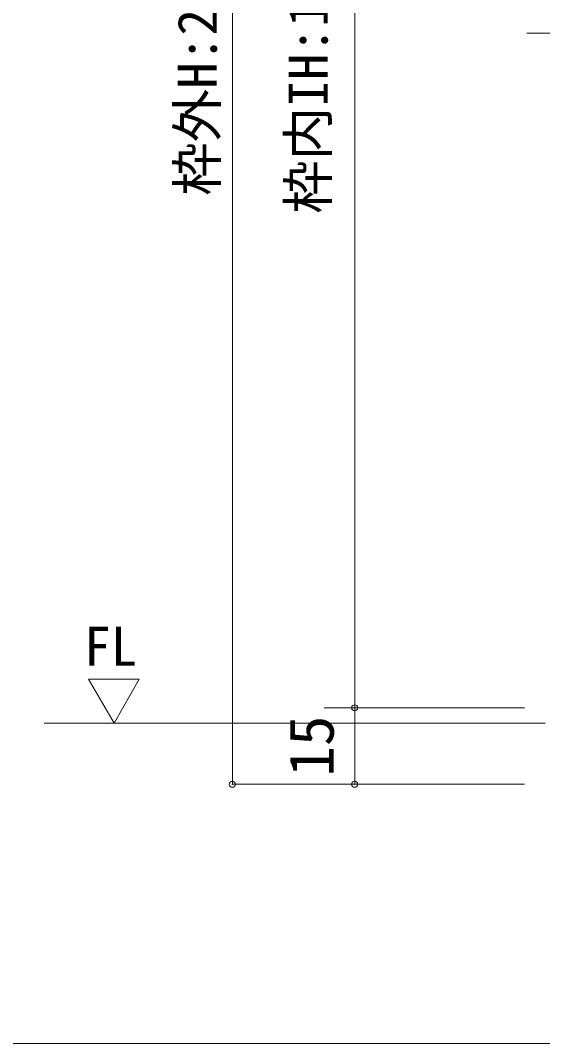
# Model space of a CAD drawing. Units: millimetres on the paper, enlarged 10 times, with parts at other scales. Extents: x -2000 to 2000, y -1385 to 1385.
# Drawn here: x -1462 to -1120, y -68 to 602 of the extents above; entities that cross this region are included whole.
import ezdxf
from ezdxf.enums import TextEntityAlignment as Align

# ---------------------------------------------------------------- set-up
doc = ezdxf.new("R2010")
doc.units = ezdxf.units.MM
doc.header["$LTSCALE"] = 10
doc.header["$PDMODE"] = 32
doc.header["$PDSIZE"] = 4
doc.linetypes.add('DOUBLE_CHAIN2', pattern=[12.8, 9, -1, 0.6, -0.6, 0.6, -1])
for name, color, linetype, lineweight in [('1-0_H-SYM', 7, 'Continuous', 20), ('1-1_0', 7, 'Continuous', 20), ('2-0_18', 7, 'Continuous', 18)]:
    doc.layers.add(name, color=color, linetype=linetype, lineweight=lineweight)
doc.styles.add('ＭＳ ゴシック', font='')
doc.styles.get('ＭＳ ゴシック').set_extended_font_data('MS Gothic')

msp = doc.modelspace()

# ---------------------------------------------------------------- linework, layer by layer
at = {"layer": '1-0_H-SYM'}
msp.add_line((380, -67.5), (-1950, -67.5), dxfattribs=at)
msp.add_line((380, -67.5), (-1950, -67.5), dxfattribs=at)
msp.add_lwpolyline([(380, -67.5), (-1950, -67.5), (-1950, 1335)], dxfattribs=at)
msp.add_lwpolyline([(380, -67.5), (-1950, -67.5), (-1950, 1335)], dxfattribs=at)
at = {"layer": '1-1_0'}
msp.add_lwpolyline([(380, -67.5), (-1950, -67.5), (-1950, 1335)], dxfattribs=at)
at = {"layer": '2-0_18', "color": 4, "lineweight": 9}
for p, q in [((-1323.19, 1086.11), (-1323.19, 102.29)), ((-1243.03, 966.11), (-1243.03, 152.29)), ((-1263.03, 152.29), (-1131.78, 152.29)), ((-1243.03, 152.29), (-1243.03, 102.29)), ((-1118.44, 142.29), (-1446.38, 142.29)), ((-1323.19, 102.29), (-1141.52, 102.29)), ((-1263.03, 102.29), (-1131.78, 102.29))]:
    msp.add_line(p, q, dxfattribs=at)
at = {"layer": '2-0_18', "linetype": 'DOUBLE_CHAIN2', "lineweight": 20}
msp.add_line((-528.44, 593.96), (-1135.11, 593.96), dxfattribs=at)
at = {"layer": '2-0_18', "lineweight": 20}
msp.add_lwpolyline([(-1400.68, 142.29), (-1384.19, 170.97), (-1417.38, 170.97)], close=True, dxfattribs=at)
at = {"layer": '2-0_18', "color": 4}
for p in [(-1243.03, 152.29), (-1323.19, 102.29), (-1243.03, 102.29)]:
    msp.add_point(p, dxfattribs=at)

# ---------------------------------------------------------------- texts
at = {"layer": '2-0_18', "style": 'ＭＳ ゴシック'}
for s, height, p in [('枠内IH:1,985', 25.66, (-1253.08, 475.75)), ('枠外H:2,036', 25.66, (-1325.69, 487.53)), ('15', 29.33, (-1248.03, 107.29))]:
    msp.add_text(s, height=height, rotation=90, dxfattribs=at).set_placement(p, align=Align.BOTTOM_LEFT)
msp.add_text('FL', height=25.66, dxfattribs=at).set_placement((-1420.34, 172.09), align=Align.BOTTOM_LEFT)

doc.saveas('drawing.dxf')
